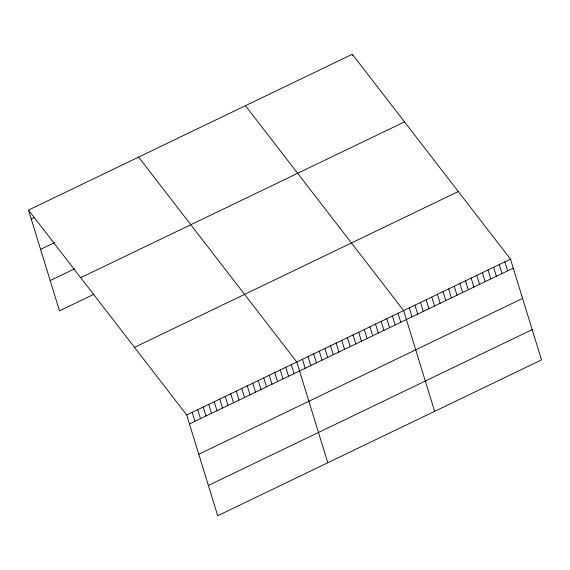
<?xml version="1.0" encoding="UTF-8"?>
<svg xmlns="http://www.w3.org/2000/svg" width="570" height="570" viewBox="0 0 570 570"><rect width="100%" height="100%" fill="white"/><g stroke="black" fill="none" stroke-linecap="round" stroke-linejoin="round"><path stroke-width="0.85" d="M28.5 210.088L352.303 54.264L510.506 259.158L541.5 359.912L217.697 515.736L186.704 414.981L28.5 210.088L59.494 310.842L94.093 294.191M31.257 219.058L34.407 217.548M40.577 249.346L54.734 242.535M50.181 280.554L74.556 268.826M80.705 277.704L404.508 121.88M134.499 347.365L458.294 191.541M186.704 414.981L510.506 259.158M189.461 423.952L513.264 268.128M198.78 454.24L522.583 298.416M208.378 485.448L532.18 329.624M245.449 105.685L403.653 310.579L434.646 411.333M138.596 157.106L296.799 362L327.793 462.755M504.878 261.865L507.642 270.836M499.256 264.573L502.013 273.543M493.634 267.273L496.392 276.251M488.005 269.981L490.77 278.951M482.384 272.688L485.141 281.658M476.762 275.395L479.52 284.366M471.134 278.103L473.898 287.073M465.512 280.81L468.276 289.781M459.89 283.518L462.648 292.488M454.269 286.218L457.026 295.196M448.64 288.926L451.404 297.896M443.018 291.633L445.776 300.604M437.397 294.341L440.154 303.311M431.768 297.048L434.532 306.019M352.303 54.264L352.802 55.896M426.146 299.756L428.904 308.726M420.525 302.463L423.282 311.434M414.896 305.164L417.66 314.141M409.274 307.871L412.032 316.842M398.024 313.286L400.788 322.257M392.402 315.994L395.16 324.964M386.781 318.701L389.538 327.672M381.152 321.409L383.916 330.379M375.53 324.109L378.288 333.079M369.909 326.817L372.666 335.787M364.28 329.524L367.044 338.495M358.658 332.232L361.416 341.202M353.037 334.939L355.794 343.91M347.408 337.647L350.172 346.617M341.786 340.347L344.544 349.325M336.165 343.055L338.922 352.025M330.536 345.762L333.3 354.732M324.914 348.469L327.672 357.44M319.293 351.177L322.05 360.147M313.664 353.885L316.428 362.855M308.042 356.592L310.807 365.562M302.421 359.292L305.178 368.27M291.291 364.65L294.049 373.621M285.784 367.301L288.548 376.271M280.283 369.951L283.041 378.922M274.776 372.602L277.54 381.572M269.275 375.245L272.033 384.216M263.767 377.896L266.525 386.866M258.26 380.546L261.024 389.517M252.759 383.197L255.517 392.167M247.252 385.84L250.016 394.818M241.751 388.491L244.509 397.461M236.244 391.141L239.008 400.111M230.743 393.792L233.501 402.762M225.236 396.442L227.993 405.413M219.728 399.086L222.492 408.063M214.227 401.736L216.985 410.706M208.72 404.386L211.484 413.357M203.219 407.037L205.977 416.007M197.712 409.688L200.469 418.658M192.211 412.331L194.969 421.308"/></g></svg>
